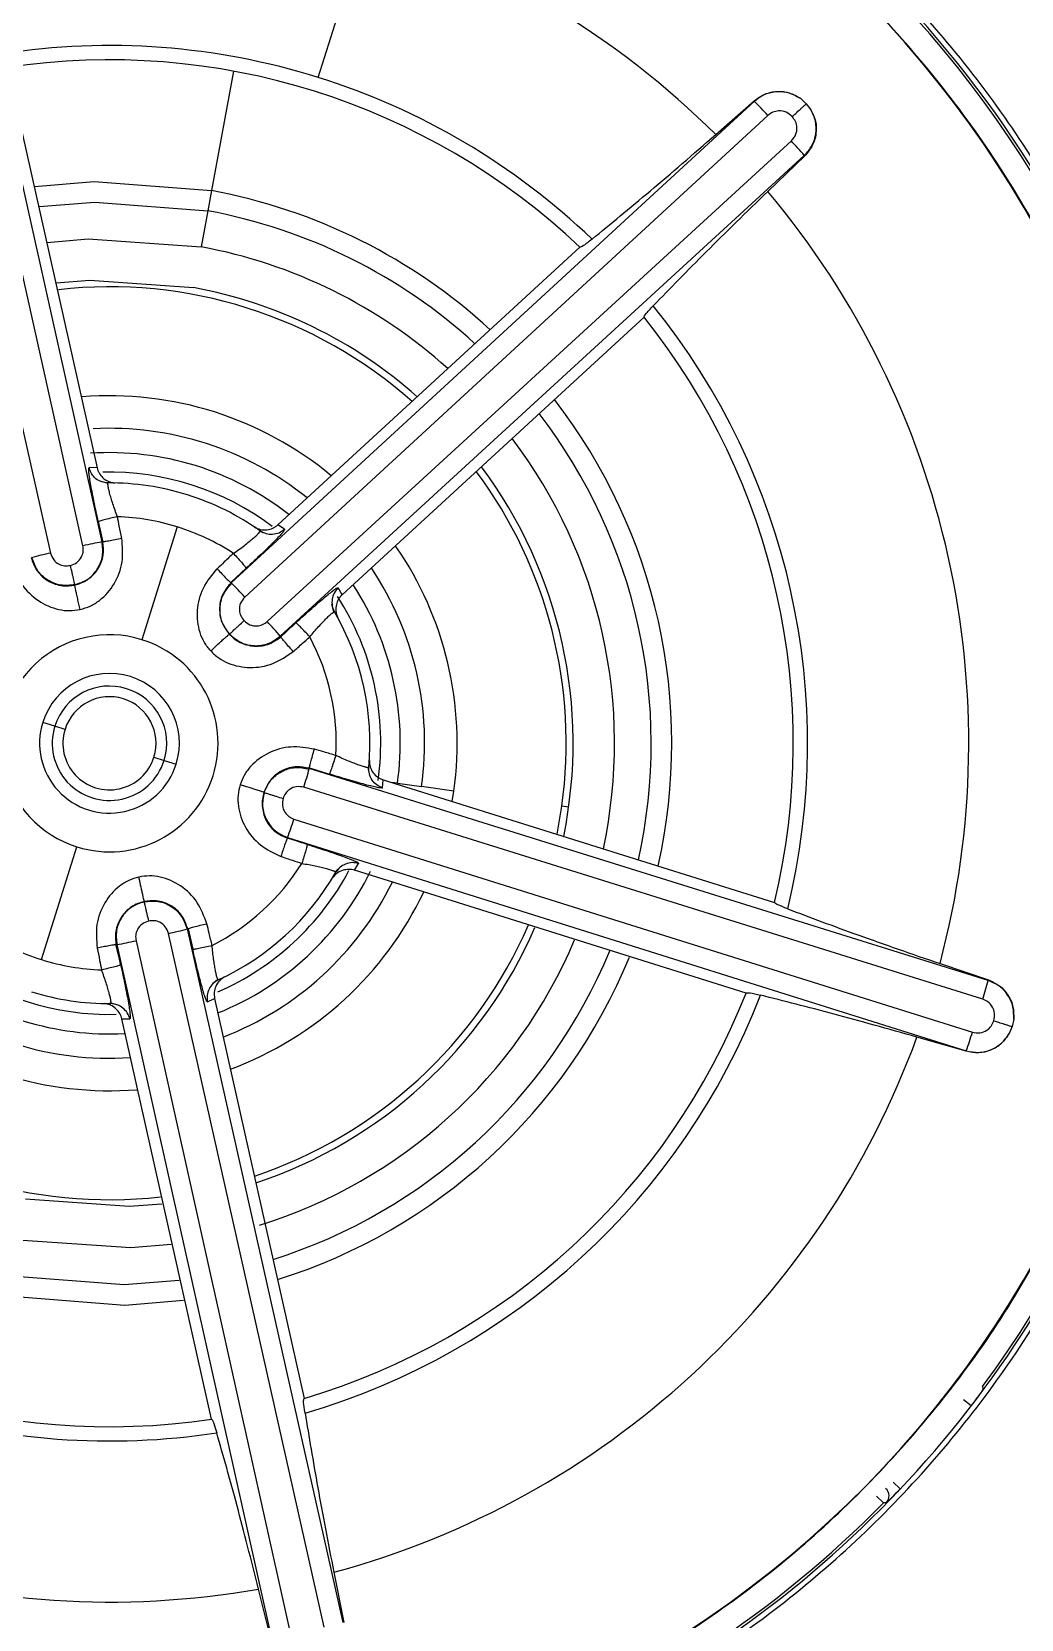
# Model space of a CAD drawing. Extents: x 526 to 610, y 679 to 808.
# Drawn here: x 560.435 to 561.033, y 755.808 to 756.769 of the extents above; entities that cross this region are included whole.
import ezdxf

# ---------------------------------------------------------------- set-up
doc = ezdxf.new("R2010")
doc.units = 0
doc.header["$MEASUREMENT"] = 0
doc.layers.add('1', color=4, linetype='Continuous')

# ---------------------------------------------------------------- blocks, each defined once
blk = doc.blocks.new('JETSETTER LX')
at = {"layer": '1', "color": 3, "linetype": 'Continuous', "lineweight": 25}
for p, q in [((34.22468, 59.99552), (34.31886, 59.57598)), ((34.33851, 59.58037), (34.2451, 60.00009)), ((34.35007, 59.58274), (34.25666, 60.00246)), ((34.48075, 59.86367), (34.50988, 59.95662)), ((34.29297, 59.86973), (34.34702, 59.62763)), ((34.42948, 59.86749), (34.41616, 59.79523)), ((34.77239, 59.85086), (34.77577, 59.84783)), ((34.74443, 59.84925), (34.42818, 59.55791)), ((34.72099, 59.8291), (34.74419, 59.84951)), ((34.74443, 59.84925), (34.74419, 59.84951)), ((34.77577, 59.84783), (34.77852, 59.84419)), ((34.75256, 59.8407), (34.43631, 59.54937)), ((34.44994, 59.53455), (34.76673, 59.8253)), ((34.45777, 59.52572), (34.77456, 59.81648)), ((34.7748, 59.81622), (34.7525, 59.7948)), ((34.7748, 59.81622), (34.77456, 59.81648)), ((34.41616, 59.79523), (34.41391, 59.783)), ((34.41391, 59.783), (34.40989, 59.76121)), ((34.4564, 59.59316), (34.63892, 59.76099)), ((34.67776, 59.71867), (34.49513, 59.55082)), ((34.34702, 59.62763), (34.34218, 59.62767)), ((34.35366, 59.61801), (34.34898, 59.61942)), ((34.39555, 59.59182), (34.37418, 59.52361)), ((34.46041, 59.5904), (34.4564, 59.59316)), ((34.35007, 59.58274), (34.35051, 59.58284)), ((34.4451, 59.58979), (34.44559, 59.58945)), ((34.44911, 59.58775), (34.44542, 59.58903)), ((34.42787, 59.55824), (34.4372, 59.56683)), ((34.42787, 59.55824), (34.42818, 59.55791)), ((34.49513, 59.55082), (34.49274, 59.55502)), ((34.49012, 59.54025), (34.489, 59.54501)), ((34.45777, 59.52572), (34.45808, 59.52539)), ((34.32152, 59.47131), (34.31423, 59.47359)), ((34.32767, 59.46938), (34.32152, 59.47131)), ((34.38142, 59.45253), (34.38757, 59.45061)), ((34.38757, 59.45061), (34.39486, 59.44832)), ((34.47546, 59.4461), (34.47533, 59.44566)), ((34.88576, 59.31745), (34.47533, 59.44566)), ((34.47546, 59.4461), (34.48756, 59.44231)), ((34.51191, 59.4415), (34.51092, 59.44629)), ((34.51958, 59.434), (34.51997, 59.43885)), ((34.51997, 59.43885), (34.75657, 59.3647)), ((34.88242, 59.30613), (34.472, 59.43435)), ((34.52866, 59.43677), (34.52497, 59.43728)), ((34.52866, 59.43677), (34.54325, 59.43474)), ((34.56272, 59.43204), (34.54325, 59.43474)), ((34.56175, 59.42575), (34.56272, 59.43204)), ((34.6251, 59.4059), (34.62802, 59.42297)), ((34.63216, 59.42239), (34.62802, 59.42297)), ((34.46597, 59.41513), (34.87617, 59.28617)), ((34.46225, 59.40394), (34.46212, 59.40351)), ((34.46225, 59.40394), (34.87244, 59.27498)), ((34.31354, 59.3301), (34.33491, 59.3983)), ((34.491, 59.3832), (34.49456, 59.38654)), ((34.50266, 59.38414), (34.50511, 59.3883)), ((34.73934, 59.3099), (34.50266, 59.38414)), ((34.48441, 58.92639), (34.39023, 59.34594)), ((34.40213, 59.34881), (34.40169, 59.34871)), ((34.49587, 58.92916), (34.40169, 59.34871)), ((34.40213, 59.34881), (34.4049, 59.33644)), ((34.35902, 59.33917), (34.35858, 59.33907)), ((34.35902, 59.33917), (34.45243, 58.91945)), ((34.37058, 59.34154), (34.46399, 58.92182)), ((34.85659, 59.32767), (34.88586, 59.31779)), ((34.41707, 59.31567), (34.42002, 59.31822)), ((34.88576, 59.31745), (34.88586, 59.31779)), ((34.35532, 59.30348), (34.35463, 59.30348)), ((34.35542, 59.3039), (34.36011, 59.30249)), ((34.41372, 59.30456), (34.41811, 59.30664)), ((34.41811, 59.30664), (34.4722, 59.06467)), ((34.41612, 59.05218), (34.36207, 59.29428)), ((34.36207, 59.29428), (34.36691, 59.29424)), ((34.90113, 59.29404), (34.9002, 59.2896)), ((34.9002, 59.2896), (34.89842, 59.2854)), ((34.87234, 59.27464), (34.84263, 59.28324)), ((34.87234, 59.27464), (34.87244, 59.27498)), ((34.8708, 59.06401), (34.87548, 59.06041)), ((34.81815, 59.0056), (34.82236, 59.00147)), ((34.82825, 59.01408), (34.83254, 59.01003)), ((34.49014, 58.95953), (34.49622, 58.92924)), ((34.45209, 58.91938), (34.44468, 58.9494))]:
    blk.add_line(p, q, dxfattribs=at)
at = {"layer": '1', "color": 3, "linetype": 'Continuous', "lineweight": 25, "flags": 128}
for points in [[(34.30923, 59.79782), (34.34531, 59.80073), (34.41616, 59.79523)], [(34.31197, 59.78565), (34.34565, 59.78831), (34.41391, 59.783)], [(34.31686, 59.76394), (34.34169, 59.766), (34.40989, 59.76121)], [(34.32239, 59.73939), (34.34274, 59.74099), (34.40535, 59.7366)], [(34.30374, 59.18532), (34.36635, 59.18092), (34.38628, 59.18248)], [(34.2992, 59.1607), (34.3674, 59.15591), (34.39176, 59.15792)], [(34.29518, 59.13891), (34.36344, 59.1336), (34.3966, 59.1362)], [(34.29293, 59.12669), (34.36378, 59.12118), (34.39932, 59.12402)], [(34.88233, 59.07182), (34.88243, 59.07084), (34.88252, 59.07007)], [(34.82412, 59.00155), (34.82313, 59.0015), (34.82236, 59.00147)]]:
    blk.add_lwpolyline(points, dxfattribs=at)
at = {"layer": '1', "color": 3, "linetype": 'Continuous', "lineweight": 25}
for centre, radius, start, end in [((34.35454, 59.46096), 1, 72.5994, 252.5994), ((34.35454, 59.46096), 0.99606, 76.13216, 166.13216), ((34.35454, 59.46096), 0.98949, 76.13216, 256.13216), ((34.35454, 59.46096), 0.97197, 76.13216, 256.13216), ((34.35454, 59.46096), 0.99606, 346.13216, 76.13216), ((34.35454, 59.46096), 0.98949, 256.13216, 76.13216), ((34.35454, 59.46096), 1, 252.5994, 72.5994), ((34.35454, 59.46096), 0.97197, 256.13216, 76.13216), ((34.35454, 59.46096), 0.90393, 76.47583, 256.13216), ((34.35454, 59.46096), 0.90393, 256.47583, 76.13216), ((34.35454, 59.46096), 0.85236, 76.47582, 256.13216), ((34.35454, 59.46096), 0.84765, 72.5994, 252.2446), ((34.35454, 59.46096), 0.83245, 72.5994, 252.24459), ((34.35454, 59.46096), 0.85236, 256.47582, 76.13216), ((34.35454, 59.46096), 0.84765, 252.5994, 72.2446), ((34.35454, 59.46096), 0.84842, 2.49137, 72.5994), ((34.35454, 59.46096), 0.83245, 252.5994, 72.24459), ((34.35454, 59.46096), 0.64081, 72.5994, 162.5994), ((34.35454, 59.46096), 0.65728, 17.96836, 70.98225), ((34.35454, 59.46096), 0.64081, 342.5994, 72.5994), ((34.35454, 59.46096), 0.51944, 45.13208, 72.5994), ((34.35454, 59.46096), 0.65573, 8.59807, 45.51433), ((34.35454, 59.46096), 0.42203, 72.5994, 98.83419), ((34.35454, 59.46096), 0.41339, 46.54051, 98.56986), ((34.35454, 59.46096), 0.42203, 46.27365, 72.5994), ((34.61063, 59.71368), 0.19047, 41.82604, 45.37513), ((34.62828, 59.69451), 0.19045, 39.82347, 43.3729), ((34.35454, 59.46096), 0.3399, 47.388, 79.5562), ((34.35454, 59.46096), 0.51944, 345.13208, 39.9929), ((34.35454, 59.46096), 0.32747, 47.5702, 79.5562), ((34.35454, 59.46096), 0.30531, 47.93196, 79.5562), ((34.35454, 59.46096), 0.2761, 48.49813, 96.42605), ((34.35454, 59.46096), 0.28028, 48.40975, 79.5562), ((34.35454, 59.46096), 0.41339, 346.53638, 38.563), ((34.35454, 59.46096), 0.42203, 346.27366, 38.83414), ((34.35454, 59.46096), 0.21018, 50.35828, 94.51277), ((34.35454, 59.46096), 0.3399, 347.388, 37.69935), ((34.35454, 59.46096), 0.32747, 347.5702, 37.51166), ((34.35454, 59.46096), 0.19052, 51.16458, 92.97876), ((34.35454, 59.46096), 0.30531, 347.93196, 37.13315), ((34.35454, 59.46096), 0.17578, 51.88869, 93.73823), ((34.35454, 59.46096), 0.16399, 53.12012, 91.42249), ((34.35454, 59.46096), 0.2761, 352.09159, 36.50013), ((34.35454, 59.46096), 0.28028, 348.40975, 36.62269), ((34.35454, 59.46096), 0.15748, 72.5994, 90.28828), ((34.35454, 59.46096), 0.15748, 54.68099, 72.5994), ((34.35454, 59.46096), 0.13714, 72.59889, 88.00909), ((34.35454, 59.46096), 0.13714, 56.90062, 72.59889), ((34.38256, 59.39508), 0.19046, 99.82348, 103.3729), ((34.35792, 59.38945), 0.19057, 101.82678, 105.37392), ((34.35454, 59.46096), 0.21018, 352.09159, 34.52481), ((34.35454, 59.46096), 0.19052, 352.09159, 33.67117), ((34.2943, 59.42228), 0.19057, 41.82678, 45.37392), ((34.35454, 59.46096), 0.17578, 352.09159, 33.02847), ((34.35454, 59.46096), 0.16399, 352.09159, 32.76099), ((34.3115, 59.40375), 0.19046, 39.82348, 43.3729), ((34.35454, 59.46096), 0.15748, 354.67905, 30.28828), ((34.35454, 59.46096), 0.06566, 72.5994, 252.59992), ((34.35454, 59.46096), 0.13713, 356.90091, 28.0082), ((34.35454, 59.46096), 0.06566, 252.59992, 72.5994), ((34.35454, 59.46096), 0.04225, 342.5994, 162.5994), ((34.35454, 59.46096), 0.03461, 342.5994, 162.5994), ((34.35454, 59.46096), 0.02817, 342.5994, 162.5994), ((34.35454, 59.46096), 0.04225, 162.5994, 342.5994), ((34.35454, 59.46096), 0.03461, 162.5994, 342.5994), ((34.35454, 59.46096), 0.02817, 162.5994, 342.5994), ((34.35454, 59.46096), 0.65573, 323.59807, 0.51433), ((34.29093, 59.49379), 0.19057, 341.82678, 345.37392), ((34.28348, 59.46963), 0.19046, 339.82348, 343.3729), ((34.35454, 59.46096), 0.84842, 252.5994, 356.10755), ((34.35454, 59.46096), 0.13713, 296.90175, 328.00843), ((34.35454, 59.46096), 0.16399, 293.55443, 331.9786), ((34.35454, 59.46096), 0.17578, 291.88869, 333.90768), ((34.35454, 59.46096), 0.15748, 294.67905, 330.28811), ((34.35454, 59.46096), 0.19052, 291.16458, 333.83021), ((34.35454, 59.46096), 0.21018, 290.35828, 334.64893), ((34.35454, 59.46096), 0.13714, 236.90062, 252.59992), ((34.35117, 59.53247), 0.19057, 281.82678, 285.37392), ((34.35454, 59.46096), 0.2761, 288.49813, 336.54346), ((34.35454, 59.46096), 0.28028, 288.40975, 336.58278), ((34.35454, 59.46096), 0.30531, 287.2944, 337.07209), ((34.32653, 59.52684), 0.19046, 279.82348, 283.3729), ((34.35454, 59.46096), 0.32747, 287.5702, 337.4428), ((34.35454, 59.46096), 0.16399, 233.12011, 271.42246), ((34.35454, 59.46096), 0.13714, 252.59992, 268.00909), ((34.35454, 59.46096), 0.3399, 287.388, 337.62961), ((34.35454, 59.46096), 0.17578, 232.87504, 272.89049), ((34.70145, 59.36554), 0.19047, 341.82604, 345.37513), ((34.35454, 59.46096), 0.19052, 231.16458, 273.68595), ((34.35454, 59.46096), 0.15748, 252.5994, 270.28182), ((34.35454, 59.46096), 0.41339, 286.54051, 338.563), ((34.35454, 59.46096), 0.42203, 286.27366, 338.83419), ((34.35454, 59.46096), 0.21018, 230.35828, 274.51277), ((34.69368, 59.34067), 0.19045, 339.82347, 343.3729), ((34.35454, 59.46096), 0.51944, 285.13208, 339.9929), ((34.35454, 59.46096), 0.64081, 252.5994, 342.5994), ((34.35454, 59.46096), 0.2761, 228.49813, 276.42605), ((34.35454, 59.46096), 0.99606, 256.13216, 346.13216), ((34.35454, 59.46096), 0.65728, 291.28632, 336.27405), ((34.35454, 59.46096), 0.41339, 226.53638, 278.56986), ((34.35454, 59.46096), 0.42203, 252.5994, 278.83419), ((34.81989, 59.00568), 0.00591, 315.64902, 49.53409), ((34.35454, 59.46096), 0.65573, 291.44868, 315.51433), ((34.35454, 59.46096), 0.51944, 252.5994, 279.99289)]:
    blk.add_arc(centre, radius, start, end, dxfattribs=at)
for points, knots in [([(34.35552, 61.20361), (34.3647, 61.20356), (34.38297, 61.20348), (34.41024, 61.20287), (34.43724, 61.20193), (34.46396, 61.20063), (34.49041, 61.199), (34.51658, 61.19703), (34.54246, 61.19475), (34.56806, 61.19217), (34.59337, 61.18929), (34.61839, 61.18613), (34.64311, 61.1827), (34.71113, 61.17245), (34.82183, 61.15078), (34.97221, 61.1094), (35.11985, 61.05665), (35.2609, 60.99367), (35.39942, 60.91854), (35.53069, 60.83286), (35.63529, 60.75091), (35.7129, 60.68119), (35.78957, 60.60581), (35.87569, 60.50768), (35.9668, 60.38116), (36.04444, 60.24896), (36.09608, 60.13819), (36.12826, 60.05614), (36.14603, 60.00633), (36.16213, 59.95646), (36.17656, 59.90657), (36.18947, 59.85678), (36.19681, 59.82344), (36.20045, 59.80685)], [0, 0, 0, 0, 0.010985, 0.021867, 0.032644, 0.043319, 0.05389, 0.064358, 0.074724, 0.084988, 0.09515, 0.10521, 0.115169, 0.125027, 0.18754, 0.250025, 0.31153, 0.375019, 0.434733, 0.500011, 0.562507, 0.593718, 0.625019, 0.691367, 0.749997, 0.811778, 0.874973, 0.896292, 0.917422, 0.938359, 0.959102, 0.97965, 1, 1, 1, 1]), ([(35.58682, 58.22867), (35.59286, 58.23477), (35.60492, 58.24695), (35.62266, 58.26555), (35.64013, 58.28437), (35.65731, 58.30343), (35.67419, 58.32273), (35.69079, 58.34227), (35.7071, 58.36206), (35.72312, 58.38207), (35.73885, 58.40233), (35.77488, 58.45015), (35.82818, 58.52777), (35.89284, 58.63865), (35.94919, 58.75397), (35.99685, 58.87314), (36.03564, 58.99549), (36.07516, 59.16193), (36.10142, 59.37482), (36.09512, 59.63202), (36.05121, 59.88554), (35.97061, 60.12987), (35.85502, 60.35971), (35.70691, 60.57006), (35.52957, 60.75642), (35.36054, 60.88847), (35.21494, 60.9783), (35.10101, 61.03746), (34.98306, 61.08809), (34.86169, 61.12987), (34.73758, 61.16264), (34.6366, 61.18147), (34.56031, 61.19168), (34.50927, 61.19699), (34.45812, 61.20076), (34.40686, 61.20314), (34.37264, 61.20345), (34.35552, 61.20361)], [0, 0, 0, 0, 0.006271, 0.012535, 0.018793, 0.025046, 0.031296, 0.037545, 0.043792, 0.050041, 0.056292, 0.062546, 0.093816, 0.125066, 0.15632, 0.187575, 0.218824, 0.250085, 0.312563, 0.375049, 0.437536, 0.500016, 0.562489, 0.624962, 0.687443, 0.749925, 0.781182, 0.812442, 0.843694, 0.874956, 0.906208, 0.93747, 0.949986, 0.962486, 0.974981, 0.987482, 1, 1, 1, 1]), ([(33.12227, 60.69322), (33.11607, 60.68697), (33.10368, 60.67447), (33.08546, 60.65539), (33.06754, 60.63607), (33.04993, 60.6165), (33.03262, 60.59668), (33.01563, 60.57661), (32.99895, 60.55629), (32.98258, 60.53572), (32.96652, 60.5149), (32.95077, 60.49382), (32.93533, 60.4725), (32.9202, 60.45093), (32.87831, 60.38925), (32.81503, 60.28374), (32.7419, 60.12887), (32.68417, 59.9676), (32.64262, 59.80144), (32.61742, 59.63203), (32.60905, 59.46097), (32.61739, 59.28988), (32.6426, 59.12043), (32.68418, 58.95421), (32.74196, 58.79292), (32.81515, 58.63803), (32.90326, 58.49115), (33.00525, 58.35355), (33.12032, 58.22669), (33.24719, 58.11162), (33.38479, 58.00964), (33.53167, 57.92153), (33.68654, 57.84834), (33.84781, 57.79057), (34.01399, 57.74901), (34.18343, 57.72381), (34.35452, 57.71547), (34.52561, 57.7238), (34.69502, 57.74898), (34.86117, 57.79054), (35.02242, 57.84829), (35.17728, 57.92145), (35.28925, 57.98861), (35.36309, 58.03944), (35.40259, 58.06829), (35.44121, 58.09821), (35.47897, 58.12919), (35.51585, 58.16126), (35.55192, 58.19432), (35.57518, 58.21721), (35.58682, 58.22867)], [0, 0, 0, 0, 0.004827, 0.009647, 0.014461, 0.019271, 0.024078, 0.028882, 0.033686, 0.038489, 0.043293, 0.048099, 0.052908, 0.057722, 0.062541, 0.093781, 0.125035, 0.156273, 0.187523, 0.218772, 0.250007, 0.281251, 0.312511, 0.343765, 0.375021, 0.40627, 0.437519, 0.468758, 0.500007, 0.53125, 0.562493, 0.593739, 0.624988, 0.656237, 0.687489, 0.718733, 0.749986, 0.781233, 0.812476, 0.843717, 0.874964, 0.906209, 0.937455, 0.946406, 0.95534, 0.964264, 0.973185, 0.98211, 0.991046, 1, 1, 1, 1]), ([(34.74419, 59.84951), (34.74628, 59.85102), (34.75041, 59.85402), (34.75812, 59.85555), (34.76585, 59.85473), (34.77024, 59.85213), (34.77239, 59.85086)], [0, 0, 0, 0, 0.259523, 0.51354, 0.7608, 1, 1, 1, 1]), ([(34.7724, 59.85086), (34.7702, 59.85214), (34.76581, 59.85471), (34.7581, 59.85544), (34.75053, 59.85383), (34.74646, 59.85077), (34.74443, 59.84925)], [0, 0, 0, 0, 0.250039, 0.500053, 0.750039, 1, 1, 1, 1]), ([(34.76725, 59.83999), (34.76607, 59.841), (34.76373, 59.84301), (34.75936, 59.84367), (34.75545, 59.84287), (34.75353, 59.84142), (34.75256, 59.8407)], [0, 0, 0, 0, 0.2809062, 0.5602712, 0.7805877, 1, 1, 1, 1]), ([(34.76725, 59.83999), (34.76796, 59.84065), (34.76964, 59.8422), (34.77176, 59.84414), (34.77346, 59.84571), (34.77463, 59.84678), (34.77549, 59.84758), (34.77568, 59.84774), (34.77577, 59.84783)], [0, 0, 0, 0, 0.1642057, 0.3920172, 0.5297465, 0.680081, 0.8386904, 1, 1, 1, 1]), ([(34.77456, 59.81648), (34.77625, 59.81838), (34.77963, 59.82217), (34.78187, 59.82957), (34.7818, 59.83731), (34.77961, 59.8419), (34.77852, 59.84419)], [0, 0, 0, 0, 0.2499607, 0.4999476, 0.7499607, 1, 1, 1, 1]), ([(34.77852, 59.84419), (34.77962, 59.84189), (34.78184, 59.83729), (34.78197, 59.82953), (34.77981, 59.82204), (34.77649, 59.81819), (34.7748, 59.81622)], [0, 0, 0, 0, 0.243212, 0.488265, 0.739091, 1, 1, 1, 1]), ([(34.76673, 59.8253), (34.76772, 59.8265), (34.76971, 59.82887), (34.77031, 59.83324), (34.76944, 59.83712), (34.76798, 59.83903), (34.76725, 59.83999)], [0, 0, 0, 0, 0.282433, 0.561918, 0.778094, 1, 1, 1, 1]), ([(34.64626, 59.76594), (34.65751, 59.77515), (34.67948, 59.79314), (34.70739, 59.81731), (34.72099, 59.8291)], [0, 0, 0, 0, 0.5122812, 1, 1, 1, 1]), ([(34.75249, 59.79479), (34.73962, 59.78223), (34.7132, 59.75645), (34.69343, 59.73606), (34.68329, 59.7256)], [0, 0, 0, 0, 0.487205, 1, 1, 1, 1]), ([(34.64626, 59.76594), (34.64431, 59.76436), (34.6404, 59.7612), (34.63941, 59.76106), (34.63891, 59.761)], [0, 0, 0, 0, 0.500013, 1, 1, 1, 1]), ([(34.67775, 59.71869), (34.67786, 59.71918), (34.67807, 59.72017), (34.68155, 59.72379), (34.68329, 59.7256)], [0, 0, 0, 0, 0.499986, 1, 1, 1, 1]), ([(34.34779, 59.59504), (34.34685, 59.59932), (34.34545, 59.60571), (34.34396, 59.61332), (34.34306, 59.61829), (34.3424, 59.6224), (34.34204, 59.62538), (34.34193, 59.62731), (34.3421, 59.62755), (34.34218, 59.62767)], [0, 0, 0, 0, 0.255035, 0.38104, 0.506709, 0.630768, 0.755422, 0.876706, 1, 1, 1, 1]), ([(34.35375, 59.61843), (34.35246, 59.61855), (34.34979, 59.6188), (34.34621, 59.62084), (34.34342, 59.62388), (34.34259, 59.62643), (34.34218, 59.62767)], [0, 0, 0, 0, 0.242677, 0.500002, 0.757326, 1, 1, 1, 1]), ([(34.34702, 59.62763), (34.34717, 59.62708), (34.34748, 59.62597), (34.34853, 59.62384), (34.35057, 59.62132), (34.35391, 59.619), (34.35648, 59.61861), (34.35785, 59.6184)], [0, 0, 0, 0, 0.0959737, 0.1935753, 0.4076858, 0.6831674, 1, 1, 1, 1]), ([(34.35931, 59.59801), (34.35836, 59.60065), (34.35693, 59.60458), (34.35549, 59.60935), (34.35461, 59.61248), (34.35398, 59.61506), (34.35361, 59.61697), (34.3535, 59.6182), (34.35367, 59.61836), (34.35375, 59.61843)], [0, 0, 0, 0, 0.257546, 0.383969, 0.508748, 0.632243, 0.754914, 0.877302, 1, 1, 1, 1]), ([(34.35931, 59.59801), (34.3579, 59.59769), (34.35496, 59.59702), (34.35115, 59.59607), (34.34845, 59.59534), (34.348, 59.59514), (34.34779, 59.59504)], [0, 0, 0, 0, 0.240673, 0.500006, 0.759336, 1, 1, 1, 1]), ([(34.34779, 59.59504), (34.3483, 59.59276), (34.34921, 59.5887), (34.35011, 59.58463), (34.35051, 59.58284)], [0, 0, 0, 0, 0.55998, 1, 1, 1, 1]), ([(34.36199, 59.58491), (34.3615, 59.58736), (34.36061, 59.59173), (34.35971, 59.59609), (34.35931, 59.59801)], [0, 0, 0, 0, 0.55984, 1, 1, 1, 1]), ([(34.4422, 59.59179), (34.44332, 59.5912), (34.4455, 59.59005), (34.44945, 59.58993), (34.45268, 59.59073), (34.45495, 59.59196), (34.45592, 59.59276), (34.4564, 59.59316)], [0, 0, 0, 0, 0.288401, 0.561993, 0.789805, 0.894946, 1, 1, 1, 1]), ([(34.33356, 59.55668), (34.33489, 59.55705), (34.33759, 59.55779), (34.34262, 59.56057), (34.34691, 59.56481), (34.34968, 59.57021), (34.35128, 59.57589), (34.35081, 59.58014), (34.35051, 59.58284)], [0, 0, 0, 0, 0.117725, 0.238058, 0.492502, 0.637494, 0.770285, 1, 1, 1, 1]), ([(34.33361, 59.55682), (34.33632, 59.55776), (34.34173, 59.55964), (34.34764, 59.5661), (34.35097, 59.5742), (34.35037, 59.57989), (34.35007, 59.58274)], [0, 0, 0, 0, 0.249961, 0.499948, 0.749961, 1, 1, 1, 1]), ([(34.33679, 59.54187), (34.33887, 59.54248), (34.34307, 59.54372), (34.35061, 59.54852), (34.35812, 59.55719), (34.36319, 59.57058), (34.36239, 59.58012), (34.36199, 59.58491)], [0, 0, 0, 0, 0.117489, 0.236928, 0.483892, 0.740787, 1, 1, 1, 1]), ([(34.36199, 59.58491), (34.36059, 59.58461), (34.3577, 59.58398), (34.35393, 59.58326), (34.35123, 59.58282), (34.35074, 59.58283), (34.35051, 59.58284)], [0, 0, 0, 0, 0.240923, 0.500007, 0.759086, 1, 1, 1, 1]), ([(34.42943, 59.57584), (34.43172, 59.57746), (34.43512, 59.57988), (34.43902, 59.58297), (34.44152, 59.58503), (34.4435, 59.58679), (34.44489, 59.58815), (34.44567, 59.58911), (34.44562, 59.58934), (34.44559, 59.58945)], [0, 0, 0, 0, 0.257366, 0.383751, 0.508524, 0.632043, 0.754764, 0.877222, 1, 1, 1, 1]), ([(34.46041, 59.5904), (34.4604, 59.59025), (34.46039, 59.58994), (34.4592, 59.58841), (34.45718, 59.58616), (34.4543, 59.58317), (34.45073, 59.57961), (34.44519, 59.57423), (34.44041, 59.5698), (34.4372, 59.56683)], [0, 0, 0, 0, 0.124911, 0.247126, 0.371062, 0.495335, 0.61982, 0.745241, 1, 1, 1, 1]), ([(34.44559, 59.58945), (34.44676, 59.58883), (34.44912, 59.58757), (34.45316, 59.58731), (34.45714, 59.58808), (34.45932, 59.58963), (34.46041, 59.5904)], [0, 0, 0, 0, 0.249261, 0.499998, 0.750736, 1, 1, 1, 1]), ([(34.30725, 59.57317), (34.30809, 59.57067), (34.30943, 59.56673), (34.31312, 59.56235), (34.31693, 59.55929), (34.32143, 59.55719), (34.3271, 59.55587), (34.33113, 59.55638), (34.33356, 59.55668)], [0, 0, 0, 0, 0.224697, 0.354432, 0.495641, 0.654627, 0.791465, 1, 1, 1, 1]), ([(34.33361, 59.55682), (34.33077, 59.55652), (34.32507, 59.55591), (34.31697, 59.55925), (34.31051, 59.56515), (34.30863, 59.57056), (34.30769, 59.57327)], [0, 0, 0, 0, 0.2499581, 0.4999441, 0.7499581, 1, 1, 1, 1]), ([(34.31886, 59.57598), (34.3194, 59.57454), (34.32044, 59.57173), (34.32381, 59.56916), (34.32746, 59.56805), (34.32976, 59.56836), (34.33095, 59.56852)], [0, 0, 0, 0, 0.2879463, 0.5622202, 0.7737767, 1, 1, 1, 1]), ([(34.33095, 59.56852), (34.33232, 59.56901), (34.3351, 59.57001), (34.33773, 59.57333), (34.33893, 59.57697), (34.33865, 59.57924), (34.33851, 59.58037)], [0, 0, 0, 0, 0.277448, 0.561354, 0.783165, 1, 1, 1, 1]), ([(34.42943, 59.57584), (34.4276, 59.5741), (34.42432, 59.57099), (34.42106, 59.56786), (34.41962, 59.56649)], [0, 0, 0, 0, 0.5601207, 1, 1, 1, 1]), ([(34.42943, 59.57584), (34.43041, 59.57477), (34.43243, 59.57254), (34.43503, 59.56959), (34.43683, 59.56745), (34.43708, 59.56703), (34.4372, 59.56683)], [0, 0, 0, 0, 0.240671, 0.500002, 0.759332, 1, 1, 1, 1]), ([(34.29569, 59.57008), (34.29737, 59.56556), (34.3007, 59.55658), (34.311, 59.54663), (34.32148, 59.542), (34.33034, 59.54087), (34.33465, 59.54154), (34.33679, 59.54187)], [0, 0, 0, 0, 0.260003, 0.516603, 0.763693, 0.883076, 1, 1, 1, 1]), ([(34.33361, 59.55682), (34.33356, 59.55705), (34.33346, 59.55751), (34.33296, 59.55978), (34.33241, 59.5622), (34.3318, 59.56487), (34.33128, 59.56708), (34.33095, 59.56852)], [0, 0, 0, 0, 0.237054, 0.494911, 0.626726, 0.75655, 1, 1, 1, 1]), ([(34.41574, 59.51679), (34.41439, 59.51848), (34.41165, 59.52188), (34.4082, 59.53011), (34.40697, 59.54151), (34.41043, 59.5554), (34.41654, 59.56278), (34.41962, 59.56649)], [0, 0, 0, 0, 0.116927, 0.236312, 0.483405, 0.740003, 1, 1, 1, 1]), ([(34.41962, 59.56649), (34.42059, 59.56544), (34.42262, 59.56328), (34.4253, 59.56053), (34.42727, 59.55863), (34.42768, 59.55837), (34.42787, 59.55824)], [0, 0, 0, 0, 0.240932, 0.500023, 0.759101, 1, 1, 1, 1]), ([(34.33679, 59.54187), (34.33655, 59.54294), (34.33606, 59.5451), (34.33532, 59.54837), (34.33468, 59.55127), (34.33418, 59.55354), (34.33384, 59.55509), (34.3336, 59.55628), (34.33357, 59.55653), (34.33356, 59.55668)], [0, 0, 0, 0, 0.156932, 0.315938, 0.469173, 0.609999, 0.734252, 0.840352, 1, 1, 1, 1]), ([(34.42807, 59.55802), (34.42633, 59.55604), (34.42358, 59.55292), (34.42164, 59.54753), (34.4209, 59.5427), (34.42133, 59.53775), (34.42302, 59.53218), (34.42547, 59.52895), (34.42695, 59.527)], [0, 0, 0, 0, 0.224697, 0.354432, 0.495641, 0.654627, 0.791465, 1, 1, 1, 1]), ([(34.4271, 59.52702), (34.42542, 59.52933), (34.42204, 59.53396), (34.42088, 59.54264), (34.42276, 59.55119), (34.42651, 59.55552), (34.42838, 59.55769)], [0, 0, 0, 0, 0.2499581, 0.4999441, 0.7499581, 1, 1, 1, 1]), ([(34.46729, 59.53385), (34.47052, 59.5368), (34.47535, 59.54121), (34.4812, 59.54631), (34.48506, 59.54957), (34.48829, 59.55219), (34.49069, 59.554), (34.4923, 59.55506), (34.4926, 59.55503), (34.49274, 59.55502)], [0, 0, 0, 0, 0.255035, 0.38104, 0.506709, 0.630768, 0.755422, 0.876706, 1, 1, 1, 1]), ([(34.49274, 59.55502), (34.49188, 59.55401), (34.49014, 59.55199), (34.48902, 59.54809), (34.48894, 59.54404), (34.49, 59.5416), (34.49053, 59.54038)], [0, 0, 0, 0, 0.249232, 0.5, 0.750767, 1, 1, 1, 1]), ([(34.43631, 59.54937), (34.43533, 59.54819), (34.43342, 59.54588), (34.43288, 59.54167), (34.43375, 59.53796), (34.43516, 59.53612), (34.4359, 59.53517)], [0, 0, 0, 0, 0.287946, 0.56222, 0.773777, 1, 1, 1, 1]), ([(34.49513, 59.55082), (34.49473, 59.55041), (34.49392, 59.54959), (34.4926, 59.5476), (34.49144, 59.54458), (34.4911, 59.54053), (34.49205, 59.53811), (34.49255, 59.53681)], [0, 0, 0, 0, 0.095974, 0.193575, 0.407686, 0.683167, 1, 1, 1, 1]), ([(34.4271, 59.52702), (34.42727, 59.52717), (34.42762, 59.52749), (34.42934, 59.52906), (34.43116, 59.53075), (34.43317, 59.53261), (34.43482, 59.53416), (34.4359, 59.53517)], [0, 0, 0, 0, 0.237054, 0.494911, 0.626726, 0.75655, 1, 1, 1, 1]), ([(34.4359, 59.53517), (34.43701, 59.53423), (34.43926, 59.53232), (34.44346, 59.5317), (34.4472, 59.53249), (34.44904, 59.53387), (34.44994, 59.53455)], [0, 0, 0, 0, 0.277448, 0.561354, 0.783165, 1, 1, 1, 1]), ([(34.46729, 59.53385), (34.46557, 59.53227), (34.4625, 59.52945), (34.45943, 59.52663), (34.45808, 59.52539)], [0, 0, 0, 0, 0.55998, 1, 1, 1, 1]), ([(34.47562, 59.52535), (34.47463, 59.52642), (34.47259, 59.52862), (34.46986, 59.53145), (34.46787, 59.53343), (34.46748, 59.53371), (34.46729, 59.53385)], [0, 0, 0, 0, 0.240665, 0.499998, 0.759332, 1, 1, 1, 1]), ([(34.47562, 59.52535), (34.47743, 59.5275), (34.48012, 59.5307), (34.48353, 59.53434), (34.4858, 59.53666), (34.48772, 59.5385), (34.48919, 59.53977), (34.4902, 59.54048), (34.49042, 59.54042), (34.49053, 59.54038)], [0, 0, 0, 0, 0.257533, 0.383952, 0.50873, 0.632226, 0.7549, 0.877293, 1, 1, 1, 1]), ([(34.41574, 59.51679), (34.41657, 59.51756), (34.41824, 59.51909), (34.42076, 59.52142), (34.42296, 59.52344), (34.42465, 59.52499), (34.42579, 59.52602), (34.42664, 59.52677), (34.42684, 59.52691), (34.42695, 59.527)], [0, 0, 0, 0, 0.161241, 0.323858, 0.479337, 0.620734, 0.743962, 0.847725, 1, 1, 1, 1]), ([(34.42695, 59.527), (34.42794, 59.52602), (34.42993, 59.52406), (34.43485, 59.52109), (34.44066, 59.51949), (34.44673, 59.51979), (34.45245, 59.52125), (34.4559, 59.52378), (34.45808, 59.52539)], [0, 0, 0, 0, 0.117725, 0.238058, 0.492502, 0.637494, 0.770285, 1, 1, 1, 1]), ([(34.4271, 59.52702), (34.42927, 59.52514), (34.4336, 59.5214), (34.44215, 59.51951), (34.45083, 59.52067), (34.45546, 59.52404), (34.45777, 59.52572)], [0, 0, 0, 0, 0.2499608, 0.4999478, 0.7499608, 1, 1, 1, 1]), ([(34.46562, 59.51649), (34.46466, 59.51754), (34.46267, 59.51974), (34.46015, 59.52264), (34.45842, 59.52476), (34.45819, 59.52519), (34.45808, 59.52539)], [0, 0, 0, 0, 0.240917, 0.4999999, 0.7590829, 1, 1, 1, 1]), ([(34.46562, 59.51649), (34.46749, 59.51814), (34.47083, 59.52108), (34.47415, 59.52405), (34.47562, 59.52535)], [0, 0, 0, 0, 0.559839, 1, 1, 1, 1]), ([(34.41574, 59.51679), (34.41731, 59.5153), (34.42048, 59.51227), (34.42841, 59.50814), (34.43967, 59.50598), (34.4538, 59.50828), (34.46167, 59.51374), (34.46562, 59.51649)], [0, 0, 0, 0, 0.1174874, 0.2369253, 0.4838883, 0.7407841, 1, 1, 1, 1]), ([(34.47848, 59.45737), (34.47372, 59.45817), (34.46428, 59.45978), (34.45052, 59.45583), (34.44126, 59.44907), (34.43585, 59.44197), (34.43428, 59.4379), (34.4335, 59.43588)], [0, 0, 0, 0, 0.2600007, 0.5165993, 0.7636915, 0.8830753, 1, 1, 1, 1]), ([(34.47546, 59.4461), (34.47547, 59.44633), (34.47549, 59.44681), (34.47615, 59.44947), (34.47719, 59.45317), (34.47806, 59.456), (34.47848, 59.45737)], [0, 0, 0, 0, 0.2409013, 0.4999814, 0.7590719, 1, 1, 1, 1]), ([(34.49148, 59.45354), (34.48905, 59.45426), (34.48472, 59.45555), (34.48038, 59.45681), (34.47848, 59.45737)], [0, 0, 0, 0, 0.560117, 1, 1, 1, 1]), ([(34.48756, 59.44231), (34.48767, 59.44252), (34.48791, 59.44294), (34.48887, 59.44557), (34.49013, 59.4493), (34.49104, 59.45216), (34.49148, 59.45354)], [0, 0, 0, 0, 0.240669, 0.5, 0.759331, 1, 1, 1, 1]), ([(34.51135, 59.44635), (34.51126, 59.44628), (34.51109, 59.44613), (34.50987, 59.44635), (34.508, 59.44687), (34.50548, 59.44771), (34.50244, 59.44884), (34.49782, 59.45066), (34.49402, 59.45239), (34.49148, 59.45354)], [0, 0, 0, 0, 0.1230118, 0.2456767, 0.3685554, 0.4921609, 0.6169292, 0.7432034, 1, 1, 1, 1]), ([(34.51168, 59.45046), (34.51173, 59.4492), (34.51182, 59.44674), (34.51369, 59.44325), (34.516, 59.44085), (34.5182, 59.43951), (34.51938, 59.43907), (34.51997, 59.43885)], [0, 0, 0, 0, 0.288408, 0.561995, 0.789791, 0.894936, 1, 1, 1, 1]), ([(34.47537, 59.44581), (34.47279, 59.44633), (34.4687, 59.44715), (34.46306, 59.44613), (34.45851, 59.44436), (34.45444, 59.44151), (34.45046, 59.43726), (34.44889, 59.43353), (34.44794, 59.43127)], [0, 0, 0, 0, 0.2246973, 0.3544318, 0.4956408, 0.6546266, 0.7914654, 1, 1, 1, 1]), ([(34.44803, 59.43115), (34.44919, 59.43377), (34.45152, 59.439), (34.45845, 59.44435), (34.4668, 59.447), (34.47242, 59.44592), (34.47524, 59.44538)], [0, 0, 0, 0, 0.249958, 0.499944, 0.749958, 1, 1, 1, 1]), ([(34.51958, 59.434), (34.51944, 59.43393), (34.51918, 59.43378), (34.51725, 59.43405), (34.51429, 59.43468), (34.51026, 59.43567), (34.5054, 59.43698), (34.49797, 59.43909), (34.49174, 59.44102), (34.48756, 59.44231)], [0, 0, 0, 0, 0.1249107, 0.2471263, 0.3710619, 0.495335, 0.6198196, 0.7452407, 1, 1, 1, 1]), ([(34.51958, 59.434), (34.51838, 59.43451), (34.5159, 59.43555), (34.51309, 59.4386), (34.51136, 59.44236), (34.51135, 59.44505), (34.51135, 59.44635)], [0, 0, 0, 0, 0.242631, 0.5, 0.757369, 1, 1, 1, 1]), ([(34.4335, 59.43588), (34.43299, 59.43377), (34.43195, 59.42952), (34.43234, 59.42059), (34.4361, 59.40974), (34.44516, 59.39866), (34.45382, 59.39458), (34.45817, 59.39253)], [0, 0, 0, 0, 0.117487, 0.236924, 0.483887, 0.740783, 1, 1, 1, 1]), ([(34.43671, 59.43487), (34.4361, 59.43506), (34.43501, 59.4354), (34.43396, 59.43573), (34.4335, 59.43588)], [0, 0, 0, 0, 0.562031, 1, 1, 1, 1]), ([(34.44794, 59.43127), (34.44771, 59.43137), (34.44725, 59.43156), (34.44484, 59.43233), (34.44215, 59.43316), (34.43948, 59.434), (34.43768, 59.43457), (34.43671, 59.43487)], [0, 0, 0, 0, 0.253182, 0.500348, 0.68397, 0.828572, 1, 1, 1, 1]), ([(34.44794, 59.43127), (34.44759, 59.42993), (34.44689, 59.42722), (34.44677, 59.42147), (34.4483, 59.41564), (34.45159, 59.41054), (34.45571, 59.40632), (34.45963, 59.4046), (34.46212, 59.40351)], [0, 0, 0, 0, 0.1177247, 0.2380579, 0.4925018, 0.6374946, 0.770285, 1, 1, 1, 1]), ([(34.44803, 59.43115), (34.44749, 59.42834), (34.44641, 59.42272), (34.44906, 59.41437), (34.4544, 59.40743), (34.45963, 59.4051), (34.46225, 59.40394)], [0, 0, 0, 0, 0.249961, 0.499948, 0.749961, 1, 1, 1, 1]), ([(34.44804, 59.43115), (34.44825, 59.43108), (34.4487, 59.43094), (34.45092, 59.43024), (34.45329, 59.4295), (34.45591, 59.4287), (34.45808, 59.42804), (34.45949, 59.42761)], [0, 0, 0, 0, 0.237054, 0.494911, 0.626726, 0.75655, 1, 1, 1, 1]), ([(34.472, 59.43435), (34.47048, 59.43461), (34.46753, 59.43511), (34.46361, 59.43347), (34.46083, 59.43086), (34.45995, 59.42872), (34.45949, 59.42761)], [0, 0, 0, 0, 0.287946, 0.56222, 0.773777, 1, 1, 1, 1]), ([(34.45949, 59.42761), (34.45923, 59.42618), (34.45871, 59.42327), (34.46027, 59.41933), (34.46282, 59.41648), (34.46493, 59.41558), (34.46597, 59.41513)], [0, 0, 0, 0, 0.277448, 0.561354, 0.783165, 1, 1, 1, 1]), ([(34.46212, 59.40351), (34.46197, 59.40326), (34.46167, 59.40276), (34.46058, 59.3998), (34.45934, 59.39619), (34.45855, 59.39372), (34.45817, 59.39253)], [0, 0, 0, 0, 0.27106, 0.562225, 0.788944, 1, 1, 1, 1]), ([(34.47405, 59.39977), (34.47182, 59.40046), (34.46784, 59.4017), (34.46386, 59.40296), (34.46212, 59.40351)], [0, 0, 0, 0, 0.55998, 1, 1, 1, 1]), ([(34.47405, 59.39977), (34.47402, 59.39953), (34.47397, 59.39905), (34.47325, 59.39634), (34.47217, 59.39256), (34.47128, 59.38969), (34.47085, 59.3883)], [0, 0, 0, 0, 0.2406659, 0.4999983, 0.7593316, 1, 1, 1, 1]), ([(34.47405, 59.39977), (34.47822, 59.39844), (34.48445, 59.39646), (34.49179, 59.39394), (34.49655, 59.39224), (34.50043, 59.39075), (34.5032, 59.38958), (34.50492, 59.38871), (34.50504, 59.38844), (34.50511, 59.3883)], [0, 0, 0, 0, 0.255035, 0.38104, 0.506709, 0.630768, 0.755422, 0.876706, 1, 1, 1, 1]), ([(34.45817, 59.39253), (34.46054, 59.39174), (34.46476, 59.39032), (34.46899, 59.38892), (34.47085, 59.3883)], [0, 0, 0, 0, 0.5598387, 1, 1, 1, 1]), ([(34.3723, 59.38004), (34.37022, 59.37943), (34.36602, 59.3782), (34.35848, 59.3734), (34.35097, 59.36472), (34.3459, 59.35133), (34.3467, 59.34179), (34.3471, 59.337)], [0, 0, 0, 0, 0.1174886, 0.2369278, 0.4838922, 0.7407875, 1, 1, 1, 1]), ([(34.4134, 59.35183), (34.41172, 59.35635), (34.40839, 59.36533), (34.39809, 59.37528), (34.38761, 59.37992), (34.37875, 59.38104), (34.37444, 59.38037), (34.3723, 59.38004)], [0, 0, 0, 0, 0.260003, 0.516603, 0.763693, 0.883076, 1, 1, 1, 1]), ([(34.37553, 59.36523), (34.37553, 59.36531), (34.37551, 59.36549), (34.37533, 59.3664), (34.37501, 59.36791), (34.37454, 59.37002), (34.37399, 59.37251), (34.37341, 59.37512), (34.37284, 59.37768), (34.37248, 59.37927), (34.3723, 59.38004)], [0, 0, 0, 0, 0.107264, 0.227627, 0.359974, 0.501604, 0.634762, 0.76414, 0.886607, 1, 1, 1, 1]), ([(34.47085, 59.3883), (34.47362, 59.38781), (34.47774, 59.38707), (34.48259, 59.38594), (34.48573, 59.38514), (34.48828, 59.3844), (34.49012, 59.38376), (34.49125, 59.38324), (34.4913, 59.38301), (34.49132, 59.3829)], [0, 0, 0, 0, 0.25759, 0.384025, 0.508808, 0.632299, 0.754958, 0.877327, 1, 1, 1, 1]), ([(34.50266, 59.38414), (34.5021, 59.38428), (34.50099, 59.38457), (34.49861, 59.38472), (34.49541, 59.38421), (34.49173, 59.38248), (34.49011, 59.38045), (34.48924, 59.37937)], [0, 0, 0, 0, 0.095974, 0.193575, 0.407686, 0.683167, 1, 1, 1, 1]), ([(34.50511, 59.3883), (34.5038, 59.38855), (34.50118, 59.38904), (34.49725, 59.38806), (34.4937, 59.38611), (34.49211, 59.38397), (34.49132, 59.3829)], [0, 0, 0, 0, 0.249232, 0.5, 0.750767, 1, 1, 1, 1]), ([(34.37553, 59.36523), (34.3742, 59.36486), (34.3715, 59.36412), (34.36647, 59.36135), (34.36218, 59.35711), (34.35941, 59.3517), (34.35781, 59.34603), (34.35828, 59.34177), (34.35858, 59.33907)], [0, 0, 0, 0, 0.117725, 0.238058, 0.492501, 0.637494, 0.770284, 1, 1, 1, 1]), ([(34.37548, 59.36509), (34.37277, 59.36415), (34.36736, 59.36228), (34.36145, 59.35581), (34.35812, 59.34772), (34.35872, 59.34202), (34.35902, 59.33917)], [0, 0, 0, 0, 0.2499608, 0.4999478, 0.7499608, 1, 1, 1, 1]), ([(34.37548, 59.36509), (34.37832, 59.36539), (34.38402, 59.366), (34.39212, 59.36267), (34.39858, 59.35676), (34.40046, 59.35135), (34.4014, 59.34865)], [0, 0, 0, 0, 0.249958, 0.499944, 0.749958, 1, 1, 1, 1]), ([(34.37548, 59.36509), (34.37553, 59.36487), (34.37563, 59.3644), (34.37613, 59.36213), (34.37668, 59.35971), (34.37729, 59.35704), (34.37781, 59.35483), (34.37814, 59.3534)], [0, 0, 0, 0, 0.237054, 0.494911, 0.626726, 0.75655, 1, 1, 1, 1]), ([(34.40184, 59.34874), (34.401, 59.35124), (34.39966, 59.35519), (34.39597, 59.35956), (34.39216, 59.36262), (34.38765, 59.36472), (34.38199, 59.36604), (34.37796, 59.36554), (34.37553, 59.36523)], [0, 0, 0, 0, 0.2246973, 0.3544318, 0.4956408, 0.6546266, 0.7914654, 1, 1, 1, 1]), ([(34.76452, 59.36082), (34.76218, 59.36172), (34.75749, 59.36352), (34.75688, 59.36431), (34.75657, 59.36471)], [0, 0, 0, 0, 0.500013, 1, 1, 1, 1]), ([(34.76452, 59.36082), (34.77813, 59.35568), (34.80469, 59.34564), (34.83958, 59.33356), (34.85659, 59.32767)], [0, 0, 0, 0, 0.5122849, 1, 1, 1, 1]), ([(34.37814, 59.3534), (34.37677, 59.3529), (34.37399, 59.35191), (34.37136, 59.34858), (34.37016, 59.34495), (34.37044, 59.34267), (34.37058, 59.34154)], [0, 0, 0, 0, 0.277448, 0.561354, 0.783165, 1, 1, 1, 1]), ([(34.39023, 59.34594), (34.38969, 59.34738), (34.38865, 59.35019), (34.38528, 59.35276), (34.38163, 59.35386), (34.37933, 59.35355), (34.37814, 59.3534)], [0, 0, 0, 0, 0.287946, 0.56222, 0.773777, 1, 1, 1, 1]), ([(34.40213, 59.34881), (34.40234, 59.34892), (34.40277, 59.34914), (34.4054, 59.34989), (34.40912, 59.35085), (34.41201, 59.35151), (34.4134, 59.35183)], [0, 0, 0, 0, 0.240902, 0.499984, 0.759074, 1, 1, 1, 1]), ([(34.41659, 59.33866), (34.416, 59.34112), (34.41495, 59.34552), (34.41387, 59.3499), (34.4134, 59.35183)], [0, 0, 0, 0, 0.560118, 1, 1, 1, 1]), ([(34.35858, 59.33907), (34.3583, 59.33908), (34.35771, 59.33909), (34.3546, 59.33855), (34.35085, 59.33781), (34.34832, 59.33726), (34.3471, 59.337)], [0, 0, 0, 0, 0.2710672, 0.5622404, 0.7889671, 1, 1, 1, 1]), ([(34.3471, 59.337), (34.34759, 59.33456), (34.34848, 59.33019), (34.34938, 59.32582), (34.34978, 59.3239)], [0, 0, 0, 0, 0.559841, 1, 1, 1, 1]), ([(34.3613, 59.32687), (34.36079, 59.32915), (34.35988, 59.33322), (34.35898, 59.33728), (34.35858, 59.33907)], [0, 0, 0, 0, 0.55998, 1, 1, 1, 1]), ([(34.4049, 59.33644), (34.40514, 59.33644), (34.40563, 59.33645), (34.40838, 59.33694), (34.41224, 59.33771), (34.41518, 59.33835), (34.41659, 59.33866)], [0, 0, 0, 0, 0.240671, 0.500004, 0.759335, 1, 1, 1, 1]), ([(34.41372, 59.30456), (34.41359, 59.30464), (34.41333, 59.30479), (34.4126, 59.3066), (34.41166, 59.30948), (34.4105, 59.31346), (34.40921, 59.31833), (34.40732, 59.32582), (34.40587, 59.33218), (34.4049, 59.33644)], [0, 0, 0, 0, 0.124911, 0.247126, 0.371062, 0.495335, 0.619819, 0.74524, 1, 1, 1, 1]), ([(34.4203, 59.31786), (34.42019, 59.3179), (34.41998, 59.31797), (34.41956, 59.31914), (34.41907, 59.32102), (34.41854, 59.32363), (34.418, 59.32682), (34.41727, 59.33173), (34.41686, 59.33588), (34.41659, 59.33866)], [0, 0, 0, 0, 0.123025, 0.245699, 0.368583, 0.49219, 0.616955, 0.743224, 1, 1, 1, 1]), ([(34.3613, 59.32687), (34.36109, 59.32678), (34.36064, 59.32658), (34.35794, 59.32584), (34.35413, 59.3249), (34.35119, 59.32423), (34.34978, 59.3239)], [0, 0, 0, 0, 0.2406642, 0.499994, 0.7593271, 1, 1, 1, 1]), ([(34.35532, 59.30348), (34.35541, 59.30356), (34.35558, 59.30371), (34.35548, 59.30494), (34.35512, 59.30684), (34.35449, 59.30942), (34.35361, 59.31254), (34.35216, 59.31731), (34.35074, 59.32126), (34.34978, 59.3239)], [0, 0, 0, 0, 0.122299, 0.244388, 0.366868, 0.490292, 0.615122, 0.741724, 1, 1, 1, 1]), ([(34.3613, 59.32687), (34.36224, 59.32259), (34.36364, 59.3162), (34.36513, 59.30859), (34.36603, 59.30362), (34.36669, 59.29951), (34.36705, 59.29653), (34.36716, 59.2946), (34.36699, 59.29436), (34.36691, 59.29424)], [0, 0, 0, 0, 0.255035, 0.38104, 0.506709, 0.630768, 0.755422, 0.876706, 1, 1, 1, 1]), ([(34.4203, 59.31786), (34.41916, 59.31716), (34.41688, 59.31577), (34.41463, 59.31239), (34.41331, 59.30854), (34.41358, 59.30588), (34.41372, 59.30456)], [0, 0, 0, 0, 0.2492253, 0.5000003, 0.7507755, 1, 1, 1, 1]), ([(34.42402, 59.31963), (34.42295, 59.31895), (34.42087, 59.31764), (34.41878, 59.31428), (34.41786, 59.31108), (34.41779, 59.30851), (34.41801, 59.30726), (34.41811, 59.30664)], [0, 0, 0, 0, 0.288408, 0.561995, 0.789791, 0.894936, 1, 1, 1, 1]), ([(34.90114, 59.29404), (34.90115, 59.29658), (34.90118, 59.30167), (34.89795, 59.30871), (34.89277, 59.31446), (34.88809, 59.31645), (34.88576, 59.31745)], [0, 0, 0, 0, 0.2500394, 0.5000525, 0.7500394, 1, 1, 1, 1]), ([(34.88586, 59.31779), (34.88822, 59.31674), (34.89288, 59.31466), (34.89806, 59.30875), (34.90122, 59.30164), (34.90116, 59.29654), (34.90113, 59.29404)], [0, 0, 0, 0, 0.259516, 0.513528, 0.760807, 1, 1, 1, 1]), ([(34.36207, 59.29428), (34.36192, 59.29483), (34.36161, 59.29594), (34.36056, 59.29808), (34.35847, 59.30063), (34.35513, 59.303), (34.35256, 59.30333), (34.35124, 59.30351)], [0, 0, 0, 0, 0.095881, 0.193396, 0.407348, 0.69504, 1, 1, 1, 1]), ([(34.36691, 59.29424), (34.36646, 59.29549), (34.36556, 59.298), (34.36274, 59.3009), (34.35928, 59.303), (34.35664, 59.30332), (34.35532, 59.30348)], [0, 0, 0, 0, 0.249269, 0.500001, 0.750733, 1, 1, 1, 1]), ([(34.73935, 59.30992), (34.73983, 59.31007), (34.74079, 59.31038), (34.74567, 59.30917), (34.74811, 59.30857)], [0, 0, 0, 0, 0.499986, 1, 1, 1, 1]), ([(34.84262, 59.28324), (34.82531, 59.28811), (34.78977, 59.2981), (34.76223, 59.30502), (34.74811, 59.30857)], [0, 0, 0, 0, 0.487204, 1, 1, 1, 1]), ([(34.88915, 59.29306), (34.88944, 59.29458), (34.89001, 59.29762), (34.88839, 59.30173), (34.88575, 59.30472), (34.88353, 59.30566), (34.88242, 59.30613)], [0, 0, 0, 0, 0.2809062, 0.5602712, 0.7805877, 1, 1, 1, 1]), ([(34.89842, 59.2854), (34.89698, 59.2833), (34.8941, 59.27907), (34.88745, 59.27508), (34.87988, 59.27321), (34.87489, 59.27416), (34.87234, 59.27464)], [0, 0, 0, 0, 0.243216, 0.488267, 0.739094, 1, 1, 1, 1]), ([(34.87244, 59.27498), (34.87493, 59.27446), (34.87991, 59.27343), (34.88744, 59.27519), (34.8941, 59.27912), (34.89698, 59.28331), (34.89843, 59.2854)], [0, 0, 0, 0, 0.249961, 0.499948, 0.749961, 1, 1, 1, 1]), ([(34.87617, 59.28617), (34.8777, 59.2859), (34.88075, 59.28537), (34.88483, 59.28704), (34.88776, 59.28973), (34.88868, 59.29194), (34.88915, 59.29306)], [0, 0, 0, 0, 0.282433, 0.561918, 0.778094, 1, 1, 1, 1]), ([(34.88915, 59.29306), (34.89007, 59.29278), (34.89226, 59.29209), (34.895, 59.29123), (34.89721, 59.29054), (34.89872, 59.29006), (34.89984, 59.28971), (34.90008, 59.28964), (34.9002, 59.2896)], [0, 0, 0, 0, 0.164206, 0.392017, 0.529747, 0.680081, 0.83869, 1, 1, 1, 1]), ([(34.47281, 59.05584), (34.47242, 59.05832), (34.47163, 59.06327), (34.47201, 59.0642), (34.4722, 59.06467)], [0, 0, 0, 0, 0.500013, 1, 1, 1, 1]), ([(34.88139, 59.06836), (34.88117, 59.06806), (34.88065, 59.06732), (34.87935, 59.06553), (34.87759, 59.06316), (34.87621, 59.06135), (34.87548, 59.06041)], [0, 0, 0, 0, 0.174726, 0.422875, 0.697603, 1, 1, 1, 1]), ([(34.88252, 59.07007), (34.88248, 59.07), (34.88241, 59.06985), (34.88202, 59.06925), (34.88153, 59.06857), (34.88139, 59.06836)], [0, 0, 0, 0, 0.380522, 0.814681, 1, 1, 1, 1]), ([(34.47281, 59.05584), (34.47516, 59.04148), (34.47975, 59.01346), (34.48674, 58.97721), (34.49014, 58.95953)], [0, 0, 0, 0, 0.512284, 1, 1, 1, 1]), ([(34.41615, 59.05219), (34.41652, 59.05185), (34.41726, 59.05117), (34.41866, 59.04635), (34.41936, 59.04393)], [0, 0, 0, 0, 0.499986, 1, 1, 1, 1]), ([(34.44468, 58.94941), (34.44024, 58.96684), (34.43112, 59.00261), (34.42335, 59.02992), (34.41936, 59.04393)], [0, 0, 0, 0, 0.487207, 1, 1, 1, 1]), ([(34.83254, 59.01003), (34.83139, 59.00882), (34.82905, 59.00637), (34.8266, 59.00389), (34.82583, 59.00315), (34.82567, 59.00299)], [0, 0, 0, 0, 0.428611, 0.875217, 1, 1, 1, 1]), ([(34.82567, 59.00299), (34.8253, 59.00263), (34.82439, 59.00174), (34.82422, 59.00162), (34.82412, 59.00155)], [0, 0, 0, 0, 0.403202, 1, 1, 1, 1])]:
    blk.add_open_spline(points, degree=3, knots=knots, dxfattribs=at)
for points in [[(34.55207, 60.09122), (34.51008, 60.10181), (34.42611, 60.12297), (34.29537, 60.12278), (34.16745, 60.09891), (34.04657, 60.05004), (33.93756, 59.97867), (33.84457, 59.88736), (33.77119, 59.77968), (33.72021, 59.65975), (33.69362, 59.53218), (33.69243, 59.40187), (33.71667, 59.27383), (33.76544, 59.15301), (33.83681, 59.0439), (33.92823, 58.95128), (34.03548, 58.87651), (34.11651, 58.84596), (34.15702, 58.83069)], [(34.54628, 60.07275), (34.50552, 60.08302), (34.42401, 60.10356), (34.2971, 60.10338), (34.17292, 60.08021), (34.05562, 60.03277), (33.94971, 59.96352), (33.85981, 59.87478), (33.78723, 59.77067), (33.75758, 59.69202), (33.74275, 59.65269)], [(34.15702, 58.83069), (34.19901, 58.82011), (34.28298, 58.79894), (34.41372, 58.79913), (34.54164, 58.82301), (34.66252, 58.87187), (34.77153, 58.94324), (34.86451, 59.03455), (34.9379, 59.14223), (34.98888, 59.26216), (35.01547, 59.38973), (35.01666, 59.52004), (34.99242, 59.64809), (34.94365, 59.76891), (34.87228, 59.87802), (34.78086, 59.97063), (34.67361, 60.0454), (34.59258, 60.07595), (34.55207, 60.09122)], [(34.96634, 59.26923), (34.97661, 59.30998), (34.99715, 59.39149), (34.99697, 59.5184), (34.97379, 59.64258), (34.92636, 59.75988), (34.8571, 59.86579), (34.76836, 59.95569), (34.66426, 60.02827), (34.5856, 60.05792), (34.54628, 60.07275)], [(34.16282, 58.84916), (34.20357, 58.83889), (34.28508, 58.81835), (34.41199, 58.81853), (34.53617, 58.84171), (34.65348, 58.88915), (34.75938, 58.9584), (34.84928, 59.04714), (34.92186, 59.15124), (34.95151, 59.2299), (34.96634, 59.26923)]]:
    blk.add_open_spline(points, degree=3, dxfattribs=at)

msp = doc.modelspace()

# ---------------------------------------------------------------- block references
at = {"layer": '1'}
msp.add_blockref('JETSETTER LX', (526.12695, 696.87718), dxfattribs=at)

doc.saveas('drawing.dxf')
